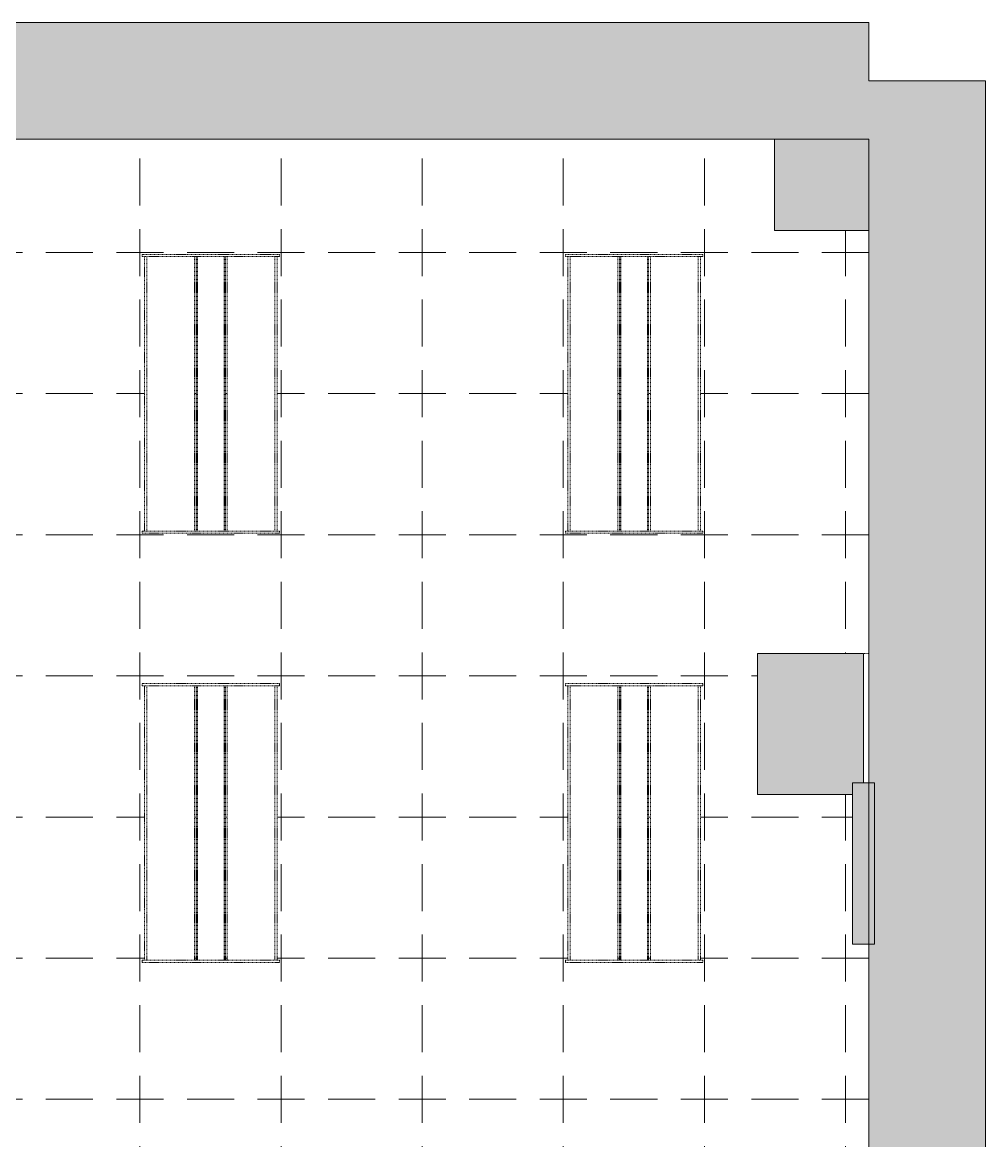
# Model space of a CAD drawing. Header units: inches. Extents: x 741 to 3125, y 9 to 2134.
# Drawn here: x 2961.5 to 3125.4, y 912.2 to 1102.4 of the extents above; entities that cross this region are included whole.
import ezdxf

# ---------------------------------------------------------------- set-up
doc = ezdxf.new("R2010")
doc.units = ezdxf.units.IN
doc.header["$MEASUREMENT"] = 0
doc.linetypes.add('Demolished', pattern=[0.1875, 0.125, -0.0625])
for name, color, linetype, lineweight in [('A-CLNG', 13, 'Demolished', 9), ('A-CLNG-PATT', 13, 'Demolished', 9), ('A-WALL', 113, 'Continuous', 13), ('A-WALL-PATT', 111, 'Continuous', 13), ('E-LITE-EQPM', 33, 'Demolished', 9), ('I-WALL', 2, 'Continuous', 13)]:
    doc.layers.add(name, color=color, linetype=linetype, lineweight=lineweight)

# ---------------------------------------------------------------- blocks, each defined once
blk = doc.blocks.new('L-Recessed-Axis-Day-Acrylic - 2 x 4-4558114-Level XX  RCP DEMO')
at = {"layer": 'E-LITE-EQPM', "color": 7}
for p, q in [((-23.7, 11.7), (-23.34, 11.7)), ((-23.7, 11.64), (-23.7, 11.7)), ((-23.7, 11.7), (-23.7, 11.64)), ((-23.7, 11.64), (-23.7, -11.64)), ((-23.34, 11.64), (-23.34, 11.7)), ((-23.34, 11.7), (-23.34, 11.64)), ((-23.34, -11.64), (-23.34, 11.64)), ((23.34, 11.7), (23.7, 11.7)), ((23.34, 11.64), (23.34, 11.7)), ((23.34, 11.7), (23.34, 11.64)), ((23.34, 11.64), (23.34, -11.64)), ((23.7, 11.64), (23.7, 11.7)), ((23.7, 11.7), (23.7, 11.64)), ((23.7, -11.64), (23.7, 11.64)), ((-23.34, 11.28), (23.34, 11.28)), ((-23.34, 10.88), (23.34, 10.88)), ((-23.34, 2.76), (23.34, 2.76)), ((-23.34, 2.47), (23.34, 2.47)), ((-23.34, 2.43), (23.34, 2.43)), ((-23.34, 2.29), (23.34, 2.29)), ((-23.34, -2.29), (23.34, -2.29)), ((-23.34, -2.43), (23.34, -2.43)), ((-23.34, -2.47), (23.34, -2.47)), ((-23.34, -2.76), (23.34, -2.76)), ((-23.34, -10.88), (23.34, -10.88)), ((23.34, -11.28), (-23.34, -11.28)), ((-23.7, -11.64), (-23.7, -11.7)), ((-23.7, -11.7), (-23.7, -11.64)), ((-23.34, -11.7), (-23.7, -11.7)), ((-23.34, -11.64), (-23.34, -11.7)), ((-23.34, -11.7), (-23.34, -11.64)), ((23.34, -11.64), (23.34, -11.7)), ((23.34, -11.7), (23.34, -11.64)), ((23.7, -11.7), (23.34, -11.7)), ((23.7, -11.64), (23.7, -11.7)), ((23.7, -11.7), (23.7, -11.64))]:
    blk.add_line(p, q, dxfattribs=at)

msp = doc.modelspace()

# ---------------------------------------------------------------- hatches: boundary and pattern name
at = {"layer": 'A-CLNG-PATT', "lineweight": 13}
h = msp.add_hatch(dxfattribs=at)
h.set_pattern_fill('FP_6', color=10, style=0, pattern_type=2)
h.set_pattern_definition([(90, (3029.517, 991.19), (24, 24), [4, -4, 8, -4, -4]), (90, (3029.517, 991.19), (24, 24), [-20, 4, 0]), (0, (3029.517, 991.19), (24, -24), [4, -4, 8, -4, -4]), (0, (3029.517, 991.19), (24, -24), [-20, 4, 0])])
h.paths.add_polyline_path([(3105.5, 899.9), (3105.5, 945.58), (3102.72, 945.58), (3102.72, 971.04), (3086.59, 971.04), (3086.59, 995.04), (3105.5, 995.04), (3105.5, 1066.96), (3089.44, 1066.96), (3089.44, 1082.48), (2953.54, 1082.48), (2953.54, 1065.52), (2957.15, 1065.52), (2957.15, 947.27), (2957.9, 947.27), (2957.9, 911.02), (2993.9, 911.02), (2993.9, 909.65), (2957.9, 909.65), (2957.9, 908.42), (3087, 908.38), (3087, 904.67), (3086.9, 904.67), (3086.9, 899.9), (3102.72, 899.9)], flags=0)
h.paths.add_polyline_path([(3058.57, 942.49), (3053.95, 942.49), (3053.95, 942.85), (3054.31, 942.85), (3054.31, 989.53), (3053.95, 989.53), (3053.95, 989.89), (3077.23, 989.89), (3077.23, 989.53), (3076.87, 989.53), (3076.87, 942.85), (3077.23, 942.85), (3077.23, 942.49), (3062.83, 942.49)], flags=0)
h.paths.add_polyline_path([(2981.95, 942.49), (2981.95, 942.85), (2982.31, 942.85), (2982.31, 989.53), (2981.95, 989.53), (2981.95, 989.89), (3005.23, 989.89), (3005.23, 989.53), (3004.87, 989.53), (3004.87, 942.85), (3005.23, 942.85), (3005.23, 942.49), (2982.36, 942.49)], flags=0)
h.paths.add_polyline_path([(3062.83, 942.85), (3063.12, 942.85), (3063.12, 989.53), (3062.83, 989.53), (3062.83, 951.18)], flags=0)
h.paths.add_polyline_path([(2991.12, 942.85), (2991.12, 989.53), (2990.83, 989.53), (2990.83, 942.85)], flags=0)
h.paths.add_polyline_path([(2996.07, 942.85), (2996.35, 942.85), (2996.35, 989.53), (2996.07, 989.53), (2996.07, 951.18)], flags=0)
h.paths.add_polyline_path([(3068.35, 942.85), (3068.35, 989.53), (3068.07, 989.53), (3068.07, 942.85)], flags=0)
h.paths.add_polyline_path([(2996.35, 1015.49), (2981.95, 1015.49), (2981.95, 1015.85), (2982.31, 1015.85), (2982.31, 1062.53), (2981.95, 1062.53), (2981.95, 1062.89), (3005.23, 1062.89), (3005.23, 1062.53), (3004.87, 1062.53), (3004.87, 1015.85), (3005.23, 1015.85), (3005.23, 1015.49), (2996.66, 1015.49)], flags=0)
h.paths.add_polyline_path([(3076.82, 1015.49), (3053.95, 1015.49), (3053.95, 1015.85), (3054.31, 1015.85), (3054.31, 1062.53), (3053.95, 1062.53), (3053.95, 1062.89), (3077.23, 1062.89), (3077.23, 1062.53), (3076.87, 1062.53), (3076.87, 1015.85), (3077.23, 1015.85), (3077.23, 1015.49)], flags=0)
h.paths.add_polyline_path([(2991.12, 1015.85), (2991.12, 1062.53), (2990.83, 1062.53), (2990.83, 1015.85)], flags=0)
h.paths.add_polyline_path([(2996.07, 1015.85), (2996.35, 1015.85), (2996.35, 1062.53), (2996.07, 1062.53), (2996.07, 1022.52)], flags=0)
h.paths.add_polyline_path([(3068.35, 1015.85), (3068.35, 1062.53), (3068.07, 1062.53), (3068.07, 1015.85)], flags=0)
h.paths.add_polyline_path([(3062.83, 1015.85), (3063.12, 1015.85), (3063.12, 1062.53), (3062.83, 1062.53), (3062.83, 1022.52)], flags=0)
at = {"layer": 'A-WALL'}
for points in [[(3105.5, 1066.96), (3105.5, 1082.48), (3089.44, 1082.48), (3089.44, 1066.96)], [(3102.72, 971.04), (3102.72, 973.04), (3104.59, 973.04), (3104.59, 995.04), (3086.59, 995.04), (3086.59, 971.04), (3102.55, 971.04)]]:
    msp.add_hatch(color=250, dxfattribs=at).paths.add_polyline_path(points, flags=0)
at = {"layer": 'A-WALL-PATT', "lineweight": 9}
for points in [[(3081.84, 1082.48), (3105.5, 1082.48), (3105.5, 1102.35), (2799.6, 1102.35), (2799.6, 1082.48), (2984.49, 1082.48)], [(3125.37, 381.96), (3125.37, 1092.42), (3105.5, 1092.42), (3105.5, 381.96)], [(3104.59, 945.58), (3105.5, 945.58), (3105.5, 973.04), (3102.72, 973.04), (3102.72, 945.58)]]:
    msp.add_hatch(color=7, dxfattribs=at).paths.add_polyline_path(points, flags=0)

# ---------------------------------------------------------------- linework, layer by layer
at = {"layer": 'A-CLNG', "color": 7}
msp.add_line((3105.5, 995.04), (3104.59, 995.04), dxfattribs=at)
at = {"layer": 'A-WALL', "color": 8, "lineweight": 20}
for p, q in [((2801.69, 1102.35), (3105.5, 1102.35)), ((3105.5, 1102.35), (3105.5, 1092.42)), ((3105.5, 1092.42), (3125.37, 1092.42)), ((3125.37, 1092.42), (3125.37, 381.96)), ((3089.44, 1082.48), (2953.54, 1082.48)), ((3089.44, 1066.96), (3089.44, 1082.48)), ((3105.5, 1066.96), (3089.44, 1066.96)), ((3105.5, 899.9), (3105.5, 1066.96)), ((3086.59, 971.04), (3086.59, 995.04)), ((3086.59, 995.04), (3104.59, 995.04)), ((3104.59, 995.04), (3104.59, 973.04)), ((3102.72, 971.04), (3086.59, 971.04))]:
    msp.add_line(p, q, dxfattribs=at)
at = {"layer": 'A-WALL', "lineweight": 9}
for p, q in [((3089.44, 1082.48), (3105.5, 1082.48)), ((3105.5, 1082.48), (3105.5, 1066.96)), ((3104.59, 973.04), (3102.72, 973.04)), ((3102.72, 973.04), (3102.72, 971.04))]:
    msp.add_line(p, q, dxfattribs=at)
at = {"layer": 'I-WALL', "color": 8, "lineweight": 20}
for p, q in [((3104.59, 973.04), (3106.47, 973.04)), ((3106.47, 973.04), (3106.47, 945.58)), ((3102.72, 945.58), (3102.72, 971.04)), ((3106.47, 945.58), (3102.72, 945.58))]:
    msp.add_line(p, q, dxfattribs=at)

# ---------------------------------------------------------------- block references
at = {"layer": 'E-LITE-EQPM', "color": 7, "rotation": 270.0000000000001}
for p in [(2993.59, 1039.19), (3065.59, 1039.19), (2993.59, 966.19), (3065.59, 966.19)]:
    msp.add_blockref('L-Recessed-Axis-Day-Acrylic - 2 x 4-4558114-Level XX  RCP DEMO', p, dxfattribs=at)

doc.saveas('drawing.dxf')
